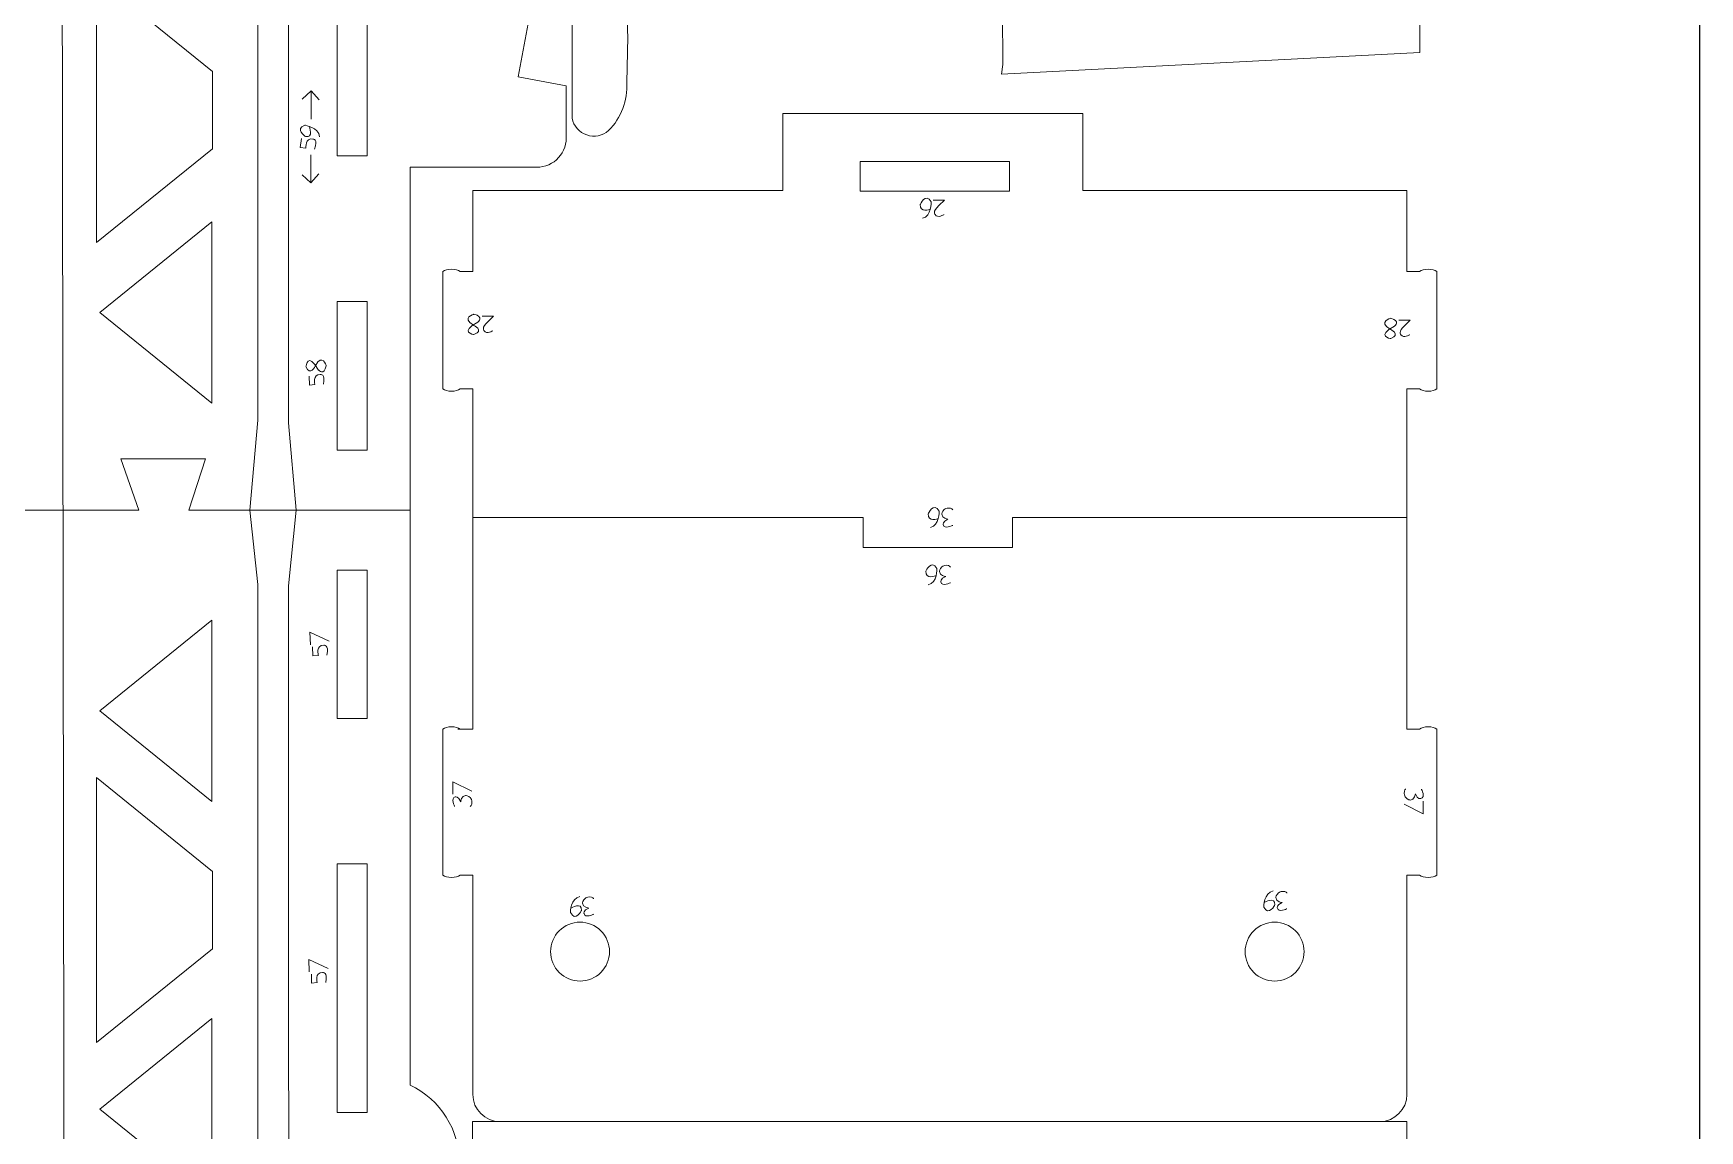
# Model space of a CAD drawing. Header units: centimetres. Extents: x -25 to 25, y -32.5 to 32.5.
# Drawn here: x 8.26 to 25, y -3.94 to 7.08 of the extents above; entities that cross this region are included whole.
import ezdxf

# ---------------------------------------------------------------- set-up
doc = ezdxf.new("R2010")
doc.units = ezdxf.units.CM
doc.header["$MEASUREMENT"] = 0
doc.layers.add('Capa 1', color=7, linetype='Continuous')

msp = doc.modelspace()

# ---------------------------------------------------------------- linework, layer by layer
at = {"layer": 'Capa 1', "color": 254}
msp.add_lwpolyline([(-25, -32.5), (25, -32.5), (25, 32.5), (-25, 32.5), (-25, -32.5)], close=True, dxfattribs=at)
at = {"layer": 'Capa 1', "color": 250, "lineweight": 20}
msp.add_lwpolyline([(11.31593, 0.19994), (11.61645, 0.19994), (11.61645, 1.69042), (11.31593, 1.69042), (11.31593, 0.19994)], close=True, dxfattribs=at)
for points, knots in [([(8.57576, -8.03201), (8.57576, -8.03201), (6.86576, -9.30915), (6.86576, -9.30915), (6.86576, -9.30915), (6.86576, -9.30915), (5.52988, -9.30915), (5.52988, -9.30915), (5.52988, -9.30915), (5.52988, -9.30915), (5.10465, -8.80349), (5.10465, -8.80349), (5.10465, -8.80349), (5.10465, -8.80349), (5.10465, -5.0696), (5.10465, -5.0696), (5.10465, -5.0696), (4.79889, -4.92232), (4.60492, -4.61257), (4.60584, -4.27324), (4.60584, -4.27324), (4.60677, -3.93389), (4.7981, -3.62735), (5.10465, -3.48177), (5.10465, -3.48177), (5.10465, -3.48177), (5.10465, 5.73715), (5.10465, 5.73715), (5.10465, 5.73715), (5.10465, 5.73715), (3.83049, 5.73715), (3.83049, 5.73715), (3.83049, 5.73715), (3.74758, 5.73719), (3.66851, 5.77203), (3.61251, 5.83317), (3.61251, 5.83317), (3.55653, 5.89436), (3.52877, 5.97577), (3.53604, 6.05836), (3.53604, 6.05836), (3.53604, 6.05836), (3.53604, 6.55398), (3.53604, 6.55398), (3.53604, 6.55398), (3.53604, 6.55398), (4.01915, 6.64479), (4.01915, 6.64479), (4.01915, 6.64479), (4.01915, 6.64479), (3.5252, 9.27346), (3.5252, 9.27346), (3.5252, 9.27346), (3.5252, 9.27346), (3.5252, 13.61561), (3.5252, 13.61561), (3.5252, 13.61561), (3.51887, 13.7054), (3.54882, 13.79393), (3.60829, 13.86149), (3.60829, 13.86149), (3.66775, 13.92903), (3.75134, 13.9699), (3.8412, 13.97497), (3.8412, 13.97497), (3.8412, 13.97497), (6.84714, 13.97497), (6.84714, 13.97497), (6.84714, 13.97497), (6.84714, 13.97497), (8.60511, 12.7246), (8.60511, 12.7246)], [0, 0, 0, 0, 0.05263158, 0.05263158, 0.05263158, 0.05263158, 0.10526316, 0.10526316, 0.10526316, 0.10526316, 0.15789474, 0.15789474, 0.15789474, 0.15789474, 0.21052632, 0.21052632, 0.21052632, 0.21052632, 0.26315789, 0.26315789, 0.26315789, 0.26315789, 0.31578947, 0.31578947, 0.31578947, 0.31578947, 0.36842105, 0.36842105, 0.36842105, 0.36842105, 0.42105263, 0.42105263, 0.42105263, 0.42105263, 0.47368421, 0.47368421, 0.47368421, 0.47368421, 0.52631579, 0.52631579, 0.52631579, 0.52631579, 0.57894737, 0.57894737, 0.57894737, 0.57894737, 0.63157895, 0.63157895, 0.63157895, 0.63157895, 0.68421053, 0.68421053, 0.68421053, 0.68421053, 0.73684211, 0.73684211, 0.73684211, 0.73684211, 0.78947368, 0.78947368, 0.78947368, 0.78947368, 0.84210526, 0.84210526, 0.84210526, 0.84210526, 0.89473684, 0.89473684, 0.89473684, 0.89473684, 1, 1, 1, 1]), ([(13.32103, 5.73715), (13.40394, 5.73719), (13.48301, 5.77203), (13.53901, 5.83317), (13.53901, 5.83317), (13.59499, 5.89436), (13.62275, 5.97577), (13.61548, 6.05836), (13.61548, 6.05836), (13.61548, 6.05836), (13.61548, 6.55398), (13.61548, 6.55398), (13.61548, 6.55398), (13.61548, 6.55398), (13.13237, 6.64479), (13.13237, 6.64479), (13.13237, 6.64479), (13.13237, 6.64479), (13.62632, 9.27346), (13.62632, 9.27346), (13.62632, 9.27346), (13.62632, 9.27346), (13.62632, 13.61561), (13.62632, 13.61561), (13.62632, 13.61561), (13.63265, 13.7054), (13.6027, 13.79393), (13.54323, 13.86149), (13.54323, 13.86149), (13.48377, 13.92903), (13.40018, 13.9699), (13.31032, 13.97497), (13.31032, 13.97497), (13.31032, 13.97497), (10.30438, 13.97497), (10.30438, 13.97497), (10.30438, 13.97497), (10.30438, 13.97497), (8.54641, 12.7246), (8.54641, 12.7246), (8.54641, 12.7246), (8.54641, 12.7246), (8.57576, -8.03201), (8.57576, -8.03201), (8.57576, -8.03201), (8.57576, -8.03201), (10.28576, -9.30915), (10.28576, -9.30915), (10.28576, -9.30915), (10.28576, -9.30915), (11.62164, -9.30915), (11.62164, -9.30915), (11.62164, -9.30915), (11.62164, -9.30915), (12.04687, -8.80349), (12.04687, -8.80349), (12.04687, -8.80349), (12.04687, -8.80349), (12.04687, -5.0696), (12.04687, -5.0696), (12.04687, -5.0696), (12.35263, -4.92232), (12.5466, -4.61257), (12.54568, -4.27324), (12.54568, -4.27324), (12.54475, -3.93389), (12.35342, -3.62735), (12.04687, -3.48177), (12.04687, -3.48177), (12.04687, -3.48177), (12.04687, 5.73715), (12.04687, 5.73715), (12.04687, 5.73715), (12.04687, 5.73715), (13.32103, 5.73715), (13.32103, 5.73715)], [0, 0, 0, 0, 0.05, 0.05, 0.05, 0.05, 0.1, 0.1, 0.1, 0.1, 0.15, 0.15, 0.15, 0.15, 0.2, 0.2, 0.2, 0.2, 0.25, 0.25, 0.25, 0.25, 0.3, 0.3, 0.3, 0.3, 0.35, 0.35, 0.35, 0.35, 0.4, 0.4, 0.4, 0.4, 0.45, 0.45, 0.45, 0.45, 0.5, 0.5, 0.5, 0.5, 0.55, 0.55, 0.55, 0.55, 0.6, 0.6, 0.6, 0.6, 0.65, 0.65, 0.65, 0.65, 0.7, 0.7, 0.7, 0.7, 0.75, 0.75, 0.75, 0.75, 0.8, 0.8, 0.8, 0.8, 0.85, 0.85, 0.85, 0.85, 0.9, 0.9, 0.9, 0.9, 1, 1, 1, 1]), ([(10.82955, -8.60926), (10.82955, -8.60926), (10.51819, -8.60926), (10.51819, -8.60926), (10.51819, -8.60926), (10.51819, -8.60926), (10.44899, -7.22588), (10.44899, -7.22588), (10.44899, -7.22588), (10.44899, -7.22588), (10.51819, -7.22588), (10.51819, -7.22588), (10.51819, -7.22588), (10.51819, -7.22588), (10.51819, 1.54598), (10.51819, 1.54598), (10.51819, 1.54598), (10.51819, 1.54598), (10.43882, 2.29325), (10.43882, 2.29325), (10.43882, 2.29325), (10.43882, 2.29325), (10.51819, 3.19522), (10.51819, 3.19522), (10.51819, 3.19522), (10.51819, 3.19522), (10.51819, 13.39281), (10.51819, 13.39281), (10.51819, 13.39281), (10.51819, 13.39281), (10.82955, 13.39281), (10.82955, 13.39281), (10.82955, 13.39281), (10.82955, 13.39281), (10.82751, 3.16855), (10.82751, 3.16855), (10.82751, 3.16855), (10.82751, 3.16855), (10.90238, 2.29325), (10.90238, 2.29325), (10.90238, 2.29325), (10.90238, 2.29325), (10.82749, 1.53254), (10.82749, 1.53254), (10.82749, 1.53254), (10.82749, 1.53254), (10.82955, -8.60926), (10.82955, -8.60926)], [0, 0, 0, 0, 0.07692308, 0.07692308, 0.07692308, 0.07692308, 0.15384615, 0.15384615, 0.15384615, 0.15384615, 0.23076923, 0.23076923, 0.23076923, 0.23076923, 0.30769231, 0.30769231, 0.30769231, 0.30769231, 0.38461538, 0.38461538, 0.38461538, 0.38461538, 0.46153846, 0.46153846, 0.46153846, 0.46153846, 0.53846154, 0.53846154, 0.53846154, 0.53846154, 0.61538462, 0.61538462, 0.61538462, 0.61538462, 0.69230769, 0.69230769, 0.69230769, 0.69230769, 0.76923077, 0.76923077, 0.76923077, 0.76923077, 0.84615385, 0.84615385, 0.84615385, 0.84615385, 1, 1, 1, 1]), ([(17.999, 7.29773), (17.999, 7.29773), (17.99942, 6.76792), (17.99942, 6.76792), (17.99942, 6.76792), (17.99942, 6.76792), (17.9869, 6.67265), (17.9869, 6.67265), (17.9869, 6.67265), (17.9869, 6.67265), (22.18766, 6.88778), (22.18766, 6.88778), (22.18766, 6.88778), (22.18766, 6.88778), (22.18766, 8.11566), (22.18766, 8.11566), (22.18766, 8.11566), (22.18766, 8.11566), (21.88748, 8.11566), (21.88748, 8.11566), (21.88748, 8.11566), (21.88748, 8.11566), (21.88748, 9.25551), (21.88748, 9.25551), (21.88748, 9.25551), (21.88748, 9.25551), (22.18766, 9.25551), (22.18766, 9.25551), (22.18766, 9.25551), (22.18766, 9.25551), (22.18766, 10.47087), (22.18766, 10.47087), (22.18766, 10.47087), (22.18766, 10.47087), (21.55211, 13.28692), (21.55211, 13.28692), (21.55211, 13.28692), (21.55211, 13.28692), (19.12294, 13.28692), (19.12294, 13.28692), (19.12294, 13.28692), (19.12294, 13.28692), (19.12294, 12.98673), (19.12294, 12.98673), (19.12294, 12.98673), (19.12294, 12.98673), (17.65606, 12.98673), (17.65606, 12.98673), (17.65606, 12.98673), (17.65606, 12.98673), (17.65606, 13.28692), (17.65606, 13.28692), (17.65606, 13.28692), (17.65606, 13.28692), (15.52557, 13.28692), (15.52557, 13.28692), (15.52557, 13.28692), (15.52557, 13.28692), (15.52557, 11.69565), (15.52557, 11.69565), (15.52557, 11.69565), (15.52557, 11.69565), (15.82575, 11.69565), (15.82575, 11.69565), (15.82575, 11.69565), (15.82575, 11.69565), (15.82575, 10.5174), (15.82575, 10.5174), (15.82575, 10.5174), (15.82575, 10.5174), (15.52557, 10.5174), (15.52557, 10.5174), (15.52557, 10.5174), (15.52557, 10.5174), (15.52557, 9.84629), (15.52557, 9.84629), (15.52557, 9.84629), (14.43727, 9.61977), (13.66134, 8.65681), (13.67378, 7.54523), (13.67378, 7.54523), (13.67378, 7.54523), (13.67378, 6.22928), (13.67378, 6.22928), (13.67378, 6.22928), (13.68952, 6.15084), (13.74589, 6.08672), (13.82169, 6.06109), (13.82169, 6.06109), (13.89749, 6.03542), (13.98058, 6.05158), (14.04076, 6.10435), (14.04076, 6.10435), (14.16807, 6.2317), (14.23466, 6.40743), (14.22356, 6.58717), (14.22356, 6.58717), (14.22356, 6.58717), (14.23415, 7.04767), (14.23415, 7.04767), (14.23415, 7.04767), (14.18947, 7.7202), (14.50699, 8.36546), (15.06708, 8.7404), (15.06708, 8.7404), (15.62716, 9.11534), (16.34475, 9.163), (16.94952, 8.86545), (16.94952, 8.86545), (17.55425, 8.56786), (17.95432, 7.97026), (17.999, 7.29773)], [0, 0, 0, 0, 0.03448276, 0.03448276, 0.03448276, 0.03448276, 0.06896552, 0.06896552, 0.06896552, 0.06896552, 0.10344828, 0.10344828, 0.10344828, 0.10344828, 0.13793103, 0.13793103, 0.13793103, 0.13793103, 0.17241379, 0.17241379, 0.17241379, 0.17241379, 0.20689655, 0.20689655, 0.20689655, 0.20689655, 0.24137931, 0.24137931, 0.24137931, 0.24137931, 0.27586207, 0.27586207, 0.27586207, 0.27586207, 0.31034483, 0.31034483, 0.31034483, 0.31034483, 0.34482759, 0.34482759, 0.34482759, 0.34482759, 0.37931034, 0.37931034, 0.37931034, 0.37931034, 0.4137931, 0.4137931, 0.4137931, 0.4137931, 0.44827586, 0.44827586, 0.44827586, 0.44827586, 0.48275862, 0.48275862, 0.48275862, 0.48275862, 0.51724138, 0.51724138, 0.51724138, 0.51724138, 0.55172414, 0.55172414, 0.55172414, 0.55172414, 0.5862069, 0.5862069, 0.5862069, 0.5862069, 0.62068966, 0.62068966, 0.62068966, 0.62068966, 0.65517241, 0.65517241, 0.65517241, 0.65517241, 0.68965517, 0.68965517, 0.68965517, 0.68965517, 0.72413793, 0.72413793, 0.72413793, 0.72413793, 0.75862069, 0.75862069, 0.75862069, 0.75862069, 0.79310345, 0.79310345, 0.79310345, 0.79310345, 0.82758621, 0.82758621, 0.82758621, 0.82758621, 0.86206897, 0.86206897, 0.86206897, 0.86206897, 0.89655172, 0.89655172, 0.89655172, 0.89655172, 0.93103448, 0.93103448, 0.93103448, 0.93103448, 1, 1, 1, 1]), ([(11.61644, 5.8508), (11.61644, 5.8508), (11.31626, 5.8508), (11.31626, 5.8508), (11.31626, 5.8508), (11.31626, 5.8508), (11.31626, 8.34607), (11.31626, 8.34607), (11.31626, 8.34607), (11.31626, 8.34607), (11.61644, 8.34607), (11.61644, 8.34607), (11.61644, 8.34607), (11.61644, 8.34607), (11.61644, 5.8508), (11.61644, 5.8508)], [0, 0, 0, 0, 0.2, 0.2, 0.2, 0.2, 0.4, 0.4, 0.4, 0.4, 0.6, 0.6, 0.6, 0.6, 1, 1, 1, 1]), ([(8.89751, 4.98015), (8.89751, 4.98015), (8.89751, 7.64087), (8.89751, 7.64087), (8.89751, 7.64087), (8.89751, 7.64087), (10.06128, 6.69813), (10.06128, 6.69813), (10.06128, 6.69813), (10.06128, 6.69813), (10.06128, 5.92288), (10.06128, 5.92288), (10.06128, 5.92288), (10.06128, 5.92288), (8.89751, 4.98015), (8.89751, 4.98015)], [0, 0, 0, 0, 0.2, 0.2, 0.2, 0.2, 0.4, 0.4, 0.4, 0.4, 0.6, 0.6, 0.6, 0.6, 1, 1, 1, 1]), ([(22.18638, 4.68856), (22.18638, 4.68856), (22.05968, 4.68856), (22.05968, 4.68856), (22.05968, 4.68856), (22.05968, 4.68856), (22.05968, 5.50415), (22.05968, 5.50415), (22.05968, 5.50415), (22.05968, 5.50415), (18.80491, 5.50415), (18.80491, 5.50415), (18.80491, 5.50415), (18.80491, 5.50415), (18.80491, 6.27694), (18.80491, 6.27694), (18.80491, 6.27694), (18.80491, 6.27694), (15.78978, 6.27694), (15.78978, 6.27694), (15.78978, 6.27694), (15.78978, 6.27694), (15.78978, 5.50415), (15.78978, 5.50415), (15.78978, 5.50415), (15.78978, 5.50415), (12.67697, 5.50415), (12.67697, 5.50415)], [0, 0, 0, 0, 0.125, 0.125, 0.125, 0.125, 0.25, 0.25, 0.25, 0.25, 0.375, 0.375, 0.375, 0.375, 0.5, 0.5, 0.5, 0.5, 0.625, 0.625, 0.625, 0.625, 0.75, 0.75, 0.75, 0.75, 1, 1, 1, 1]), ([(18.06718, 5.79563), (18.06718, 5.79563), (16.56734, 5.79563), (16.56734, 5.79563), (16.56734, 5.79563), (16.56734, 5.79563), (16.56734, 5.49544), (16.56734, 5.49544), (16.56734, 5.49544), (16.56734, 5.49544), (18.06718, 5.49544), (18.06718, 5.49544), (18.06718, 5.49544), (18.06718, 5.49544), (18.06718, 5.79563), (18.06718, 5.79563)], [0, 0, 0, 0, 0.2, 0.2, 0.2, 0.2, 0.4, 0.4, 0.4, 0.4, 0.6, 0.6, 0.6, 0.6, 1, 1, 1, 1]), ([(12.67697, 5.50415), (12.67697, 5.50415), (12.67697, 4.68856), (12.67697, 4.68856), (12.67697, 4.68856), (12.67697, 4.68856), (12.55027, 4.68856), (12.55027, 4.68856)], [0, 0, 0, 0, 0.33333333, 0.33333333, 0.33333333, 0.33333333, 1, 1, 1, 1]), ([(10.05534, 3.3674), (10.05534, 3.3674), (8.93106, 4.27751), (8.93106, 4.27751), (8.93106, 4.27751), (8.93106, 4.27751), (10.05534, 5.18765), (10.05534, 5.18765), (10.05534, 5.18765), (10.05534, 5.18765), (10.05534, 3.3674), (10.05534, 3.3674)], [0, 0, 0, 0, 0.25, 0.25, 0.25, 0.25, 0.5, 0.5, 0.5, 0.5, 1, 1, 1, 1]), ([(12.55027, 4.68856), (12.53196, 4.70283), (12.49995, 4.71228), (12.46353, 4.71228), (12.46353, 4.71228), (12.42711, 4.71228), (12.39509, 4.70283), (12.37678, 4.68856)], [0, 0, 0, 0, 0.33333333, 0.33333333, 0.33333333, 0.33333333, 1, 1, 1, 1]), ([(22.18638, 4.68856), (22.20469, 4.70283), (22.2367, 4.71228), (22.27312, 4.71228), (22.27312, 4.71228), (22.30954, 4.71228), (22.34156, 4.70283), (22.35987, 4.68856)], [0, 0, 0, 0, 0.33333333, 0.33333333, 0.33333333, 0.33333333, 1, 1, 1, 1]), ([(11.31592, 2.89608), (11.31592, 2.89608), (11.61644, 2.89608), (11.61644, 2.89608), (11.61644, 2.89608), (11.61644, 2.89608), (11.61644, 4.38657), (11.61644, 4.38657), (11.61644, 4.38657), (11.61644, 4.38657), (11.31592, 4.38657), (11.31592, 4.38657), (11.31592, 4.38657), (11.31592, 4.38657), (11.31592, 2.89608), (11.31592, 2.89608)], [0, 0, 0, 0, 0.2, 0.2, 0.2, 0.2, 0.4, 0.4, 0.4, 0.4, 0.6, 0.6, 0.6, 0.6, 1, 1, 1, 1]), ([(12.55027, 3.51026), (12.53196, 3.49599), (12.49995, 3.48654), (12.46353, 3.48654), (12.46353, 3.48654), (12.42711, 3.48654), (12.39509, 3.49599), (12.37678, 3.51026)], [0, 0, 0, 0, 0.33333333, 0.33333333, 0.33333333, 0.33333333, 1, 1, 1, 1]), ([(12.55027, 3.51026), (12.55027, 3.51026), (12.67697, 3.51026), (12.67697, 3.51026), (12.67697, 3.51026), (12.67697, 3.51026), (12.67697, 2.21915), (12.67697, 2.21915)], [0, 0, 0, 0, 0.33333333, 0.33333333, 0.33333333, 0.33333333, 1, 1, 1, 1]), ([(22.05968, 2.21915), (22.05968, 2.21915), (22.05968, 3.51026), (22.05968, 3.51026), (22.05968, 3.51026), (22.05968, 3.51026), (22.18638, 3.51026), (22.18638, 3.51026)], [0, 0, 0, 0, 0.33333333, 0.33333333, 0.33333333, 0.33333333, 1, 1, 1, 1]), ([(22.18638, 3.51026), (22.20469, 3.49599), (22.2367, 3.48654), (22.27312, 3.48654), (22.27312, 3.48654), (22.30954, 3.48654), (22.34156, 3.49599), (22.35987, 3.51026)], [0, 0, 0, 0, 0.33333333, 0.33333333, 0.33333333, 0.33333333, 1, 1, 1, 1]), ([(6.33562, 2.29325), (6.33562, 2.29325), (7.35644, 2.29325), (7.35644, 2.29325), (7.35644, 2.29325), (7.35644, 2.29325), (7.17565, 2.80716), (7.17565, 2.80716), (7.17565, 2.80716), (7.17565, 2.80716), (8.02672, 2.80716), (8.02672, 2.80716), (8.02672, 2.80716), (8.02672, 2.80716), (7.85915, 2.29325), (7.85915, 2.29325), (7.85915, 2.29325), (7.85915, 2.29325), (9.32316, 2.29325), (9.32316, 2.29325), (9.32316, 2.29325), (9.32316, 2.29325), (9.14236, 2.80716), (9.14236, 2.80716), (9.14236, 2.80716), (9.14236, 2.80716), (9.99344, 2.80716), (9.99344, 2.80716), (9.99344, 2.80716), (9.99344, 2.80716), (9.82587, 2.29325), (9.82587, 2.29325), (9.82587, 2.29325), (9.82587, 2.29325), (12.04687, 2.29325), (12.04687, 2.29325)], [0, 0, 0, 0, 0.1, 0.1, 0.1, 0.1, 0.2, 0.2, 0.2, 0.2, 0.3, 0.3, 0.3, 0.3, 0.4, 0.4, 0.4, 0.4, 0.5, 0.5, 0.5, 0.5, 0.6, 0.6, 0.6, 0.6, 0.7, 0.7, 0.7, 0.7, 0.8, 0.8, 0.8, 0.8, 1, 1, 1, 1]), ([(12.67697, 2.21915), (12.67697, 2.21915), (12.67697, 0.0941), (12.67697, 0.0941), (12.67697, 0.0941), (12.67697, 0.0941), (12.52688, 0.0941), (12.52688, 0.0941)], [0, 0, 0, 0, 0.33333333, 0.33333333, 0.33333333, 0.33333333, 1, 1, 1, 1]), ([(22.18638, 0.0941), (22.18638, 0.0941), (22.05968, 0.0941), (22.05968, 0.0941), (22.05968, 0.0941), (22.05968, 0.0941), (22.05968, 2.21915), (22.05968, 2.21915), (22.05968, 2.21915), (22.05968, 2.21915), (18.097, 2.21915), (18.097, 2.21915), (18.097, 2.21915), (18.097, 2.21915), (18.097, 1.91897), (18.097, 1.91897), (18.097, 1.91897), (18.097, 1.91897), (16.59682, 1.91897), (16.59682, 1.91897), (16.59682, 1.91897), (16.59682, 1.91897), (16.59682, 2.21915), (16.59682, 2.21915), (16.59682, 2.21915), (16.59682, 2.21915), (12.67697, 2.21915), (12.67697, 2.21915)], [0, 0, 0, 0, 0.125, 0.125, 0.125, 0.125, 0.25, 0.25, 0.25, 0.25, 0.375, 0.375, 0.375, 0.375, 0.5, 0.5, 0.5, 0.5, 0.625, 0.625, 0.625, 0.625, 0.75, 0.75, 0.75, 0.75, 1, 1, 1, 1]), ([(10.05534, -0.63348), (10.05534, -0.63348), (8.93106, 0.27667), (8.93106, 0.27667), (8.93106, 0.27667), (8.93106, 0.27667), (10.05534, 1.18678), (10.05534, 1.18678), (10.05534, 1.18678), (10.05534, 1.18678), (10.05534, -0.63348), (10.05534, -0.63348)], [0, 0, 0, 0, 0.25, 0.25, 0.25, 0.25, 0.5, 0.5, 0.5, 0.5, 1, 1, 1, 1]), ([(12.55028, 0.0941), (12.53197, 0.10837), (12.49996, 0.11782), (12.46354, 0.11782), (12.46354, 0.11782), (12.42712, 0.11782), (12.3951, 0.10837), (12.37679, 0.0941)], [0, 0, 0, 0, 0.33333333, 0.33333333, 0.33333333, 0.33333333, 1, 1, 1, 1]), ([(22.35987, 0.0941), (22.34156, 0.10837), (22.30955, 0.11782), (22.27313, 0.11782), (22.27313, 0.11782), (22.23671, 0.11782), (22.20469, 0.10837), (22.18638, 0.0941)], [0, 0, 0, 0, 0.33333333, 0.33333333, 0.33333333, 0.33333333, 1, 1, 1, 1]), ([(8.89751, -3.05436), (8.89751, -3.05436), (8.89751, -0.39365), (8.89751, -0.39365), (8.89751, -0.39365), (8.89751, -0.39365), (10.06128, -1.33641), (10.06128, -1.33641), (10.06128, -1.33641), (10.06128, -1.33641), (10.06128, -2.11163), (10.06128, -2.11163), (10.06128, -2.11163), (10.06128, -2.11163), (8.89751, -3.05436), (8.89751, -3.05436)], [0, 0, 0, 0, 0.2, 0.2, 0.2, 0.2, 0.4, 0.4, 0.4, 0.4, 0.6, 0.6, 0.6, 0.6, 1, 1, 1, 1]), ([(11.6161, -3.75601), (11.6161, -3.75601), (11.31592, -3.75601), (11.31592, -3.75601), (11.31592, -3.75601), (11.31592, -3.75601), (11.31592, -1.2608), (11.31592, -1.2608), (11.31592, -1.2608), (11.31592, -1.2608), (11.6161, -1.2608), (11.6161, -1.2608), (11.6161, -1.2608), (11.6161, -1.2608), (11.6161, -3.75601), (11.6161, -3.75601)], [0, 0, 0, 0, 0.2, 0.2, 0.2, 0.2, 0.4, 0.4, 0.4, 0.4, 0.6, 0.6, 0.6, 0.6, 1, 1, 1, 1]), ([(12.55028, -1.37278), (12.53197, -1.38705), (12.49996, -1.3965), (12.46354, -1.3965), (12.46354, -1.3965), (12.42712, -1.3965), (12.3951, -1.38705), (12.37679, -1.37278)], [0, 0, 0, 0, 0.33333333, 0.33333333, 0.33333333, 0.33333333, 1, 1, 1, 1]), ([(12.55028, -1.37278), (12.55028, -1.37278), (12.67697, -1.37278), (12.67697, -1.37278), (12.67697, -1.37278), (12.67697, -1.37278), (12.67697, -3.57564), (12.67697, -3.57564), (12.67697, -3.57564), (12.67735, -3.72623), (12.79897, -3.84823), (12.94956, -3.84869)], [0, 0, 0, 0, 0.25, 0.25, 0.25, 0.25, 0.5, 0.5, 0.5, 0.5, 1, 1, 1, 1]), ([(12.88943, -3.84869), (12.88943, -3.84869), (21.78714, -3.84869), (21.78714, -3.84869), (21.78714, -3.84869), (21.93769, -3.84802), (22.05943, -3.72623), (22.05968, -3.57564), (22.05968, -3.57564), (22.05968, -3.57564), (22.05968, -1.37278), (22.05968, -1.37278), (22.05968, -1.37278), (22.05968, -1.37278), (22.18638, -1.37278), (22.18638, -1.37278)], [0, 0, 0, 0, 0.2, 0.2, 0.2, 0.2, 0.4, 0.4, 0.4, 0.4, 0.6, 0.6, 0.6, 0.6, 1, 1, 1, 1]), ([(22.35987, -1.37278), (22.34156, -1.38705), (22.30955, -1.3965), (22.27313, -1.3965), (22.27313, -1.3965), (22.23671, -1.3965), (22.20469, -1.38705), (22.18638, -1.37278)], [0, 0, 0, 0, 0.33333333, 0.33333333, 0.33333333, 0.33333333, 1, 1, 1, 1]), ([(13.45869, -2.1415), (13.45873, -2.22007), (13.48997, -2.29537), (13.54554, -2.3509), (13.54554, -2.3509), (13.60116, -2.40643), (13.67612, -2.43759), (13.75469, -2.43754), (13.75469, -2.43754), (13.83325, -2.43746), (13.90859, -2.40622), (13.96412, -2.35065), (13.96412, -2.35065), (14.01961, -2.29503), (14.05077, -2.22007), (14.05073, -2.1415), (14.05073, -2.1415), (14.05068, -2.06294), (14.01944, -1.9876), (13.96383, -1.93207), (13.96383, -1.93207), (13.90826, -1.87658), (13.83325, -1.84542), (13.75469, -1.84546), (13.75469, -1.84546), (13.67612, -1.84551), (13.60082, -1.87675), (13.54529, -1.93236), (13.54529, -1.93236), (13.4898, -1.98794), (13.4586, -2.06294), (13.45869, -2.1415)], [0, 0, 0, 0, 0.11111111, 0.11111111, 0.11111111, 0.11111111, 0.22222222, 0.22222222, 0.22222222, 0.22222222, 0.33333333, 0.33333333, 0.33333333, 0.33333333, 0.44444444, 0.44444444, 0.44444444, 0.44444444, 0.55555556, 0.55555556, 0.55555556, 0.55555556, 0.66666667, 0.66666667, 0.66666667, 0.66666667, 0.77777778, 0.77777778, 0.77777778, 0.77777778, 1, 1, 1, 1]), ([(20.43496, -2.1415), (20.435, -2.22007), (20.46624, -2.29537), (20.52186, -2.3509), (20.52186, -2.3509), (20.57743, -2.40643), (20.65243, -2.43759), (20.731, -2.43754), (20.731, -2.43754), (20.80956, -2.43746), (20.88486, -2.40622), (20.94039, -2.35065), (20.94039, -2.35065), (20.99592, -2.29503), (21.02708, -2.22007), (21.02704, -2.1415), (21.02704, -2.1415), (21.02696, -2.06294), (20.99571, -1.9876), (20.94014, -1.93207), (20.94014, -1.93207), (20.88453, -1.87658), (20.80956, -1.84542), (20.731, -1.84546), (20.731, -1.84546), (20.65243, -1.84551), (20.57709, -1.87675), (20.52156, -1.93236), (20.52156, -1.93236), (20.46607, -1.98794), (20.43492, -2.06294), (20.43496, -2.1415)], [0, 0, 0, 0, 0.11111111, 0.11111111, 0.11111111, 0.11111111, 0.22222222, 0.22222222, 0.22222222, 0.22222222, 0.33333333, 0.33333333, 0.33333333, 0.33333333, 0.44444444, 0.44444444, 0.44444444, 0.44444444, 0.55555556, 0.55555556, 0.55555556, 0.55555556, 0.66666667, 0.66666667, 0.66666667, 0.66666667, 0.77777778, 0.77777778, 0.77777778, 0.77777778, 1, 1, 1, 1]), ([(10.05534, -4.63431), (10.05534, -4.63431), (8.93106, -3.72421), (8.93106, -3.72421), (8.93106, -3.72421), (8.93106, -3.72421), (10.05534, -2.81409), (10.05534, -2.81409), (10.05534, -2.81409), (10.05534, -2.81409), (10.05534, -4.63431), (10.05534, -4.63431)], [0, 0, 0, 0, 0.25, 0.25, 0.25, 0.25, 0.5, 0.5, 0.5, 0.5, 1, 1, 1, 1]), ([(12.88943, -3.84869), (12.88943, -3.84869), (12.67579, -3.84869), (12.67579, -3.84869), (12.67579, -3.84869), (12.67579, -3.84869), (12.67706, -5.38032), (12.67706, -5.38032)], [0, 0, 0, 0, 0.33333333, 0.33333333, 0.33333333, 0.33333333, 1, 1, 1, 1]), ([(22.05967, -5.38032), (22.05967, -5.38032), (22.05967, -3.84869), (22.05967, -3.84869), (22.05967, -3.84869), (22.05967, -3.84869), (21.78714, -3.84869), (21.78714, -3.84869)], [0, 0, 0, 0, 0.33333333, 0.33333333, 0.33333333, 0.33333333, 1, 1, 1, 1])]:
    msp.add_open_spline(points, degree=3, knots=knots, dxfattribs=at)
at = {"layer": 'Capa 1', "color": 240, "lineweight": 20}
for points, knots in [([(11.05257, 6.2211), (11.05257, 6.2211), (11.05257, 6.50333), (11.05257, 6.50333), (11.05257, 6.50333), (11.05257, 6.50333), (10.96438, 6.42175), (10.96438, 6.42175)], [0, 0, 0, 0, 0.33333333, 0.33333333, 0.33333333, 0.33333333, 1, 1, 1, 1]), ([(11.03415, 6.14759), (11.03415, 6.14759), (11.08235, 6.02502), (10.9959, 6.04547), (10.9959, 6.04547), (10.9959, 6.04547), (10.88573, 6.12121), (10.98968, 6.15877), (10.98968, 6.15877), (10.98968, 6.15877), (11.13333, 6.13811), (11.13626, 6.04217)], [0, 0, 0, 0, 0.25, 0.25, 0.25, 0.25, 0.5, 0.5, 0.5, 0.5, 1, 1, 1, 1]), ([(11.00105, 5.92982), (11.00105, 5.92982), (10.99184, 6.03723), (11.07142, 6.01981), (11.07142, 6.01981), (11.07142, 6.01981), (11.12812, 6.02307), (11.08587, 5.9179)], [0, 0, 0, 0, 0.33333333, 0.33333333, 0.33333333, 0.33333333, 1, 1, 1, 1]), ([(10.95803, 6.02491), (10.95803, 6.02491), (10.94476, 5.9344), (10.94476, 5.9344), (10.94476, 5.9344), (10.94476, 5.9344), (11.00105, 5.92982), (11.00105, 5.92982)], [0, 0, 0, 0, 0.33333333, 0.33333333, 0.33333333, 0.33333333, 1, 1, 1, 1]), ([(11.05037, 5.86172), (11.05037, 5.86172), (11.05037, 5.57949), (11.05037, 5.57949), (11.05037, 5.57949), (11.05037, 5.57949), (10.96218, 5.66107), (10.96218, 5.66107)], [0, 0, 0, 0, 0.33333333, 0.33333333, 0.33333333, 0.33333333, 1, 1, 1, 1]), ([(17.26985, 5.31419), (17.26985, 5.31419), (17.16601, 5.27364), (17.17096, 5.3623), (17.17096, 5.3623), (17.17096, 5.3623), (17.22615, 5.48407), (17.28141, 5.38838), (17.28141, 5.38838), (17.28141, 5.38838), (17.28635, 5.24331), (17.19244, 5.22355)], [0, 0, 0, 0, 0.25, 0.25, 0.25, 0.25, 0.5, 0.5, 0.5, 0.5, 1, 1, 1, 1]), ([(17.35772, 5.35131), (17.35772, 5.35131), (17.4158, 5.40569), (17.4158, 5.40569), (17.4158, 5.40569), (17.4158, 5.40569), (17.30048, 5.40569), (17.30048, 5.40569)], [0, 0, 0, 0, 0.33333333, 0.33333333, 0.33333333, 0.33333333, 1, 1, 1, 1]), ([(17.40964, 5.26107), (17.40964, 5.26107), (17.34781, 5.22026), (17.32065, 5.26107), (17.32065, 5.26107), (17.32065, 5.26107), (17.28973, 5.29197), (17.35772, 5.35131)], [0, 0, 0, 0, 0.33333333, 0.33333333, 0.33333333, 0.33333333, 1, 1, 1, 1]), ([(12.68437, 4.15082), (12.68437, 4.15082), (12.79618, 4.09711), (12.68911, 4.05664), (12.68911, 4.05664), (12.68911, 4.05664), (12.53241, 4.07782), (12.72842, 4.18049), (12.72842, 4.18049), (12.72842, 4.18049), (12.79208, 4.23586), (12.68877, 4.2595), (12.68877, 4.2595), (12.68877, 4.2595), (12.55536, 4.2282), (12.68437, 4.15082)], [0, 0, 0, 0, 0.2, 0.2, 0.2, 0.2, 0.4, 0.4, 0.4, 0.4, 0.6, 0.6, 0.6, 0.6, 1, 1, 1, 1]), ([(12.87973, 4.09483), (12.87973, 4.09483), (12.8179, 4.05402), (12.79074, 4.09483), (12.79074, 4.09483), (12.79074, 4.09483), (12.75982, 4.12573), (12.82781, 4.18507)], [0, 0, 0, 0, 0.33333333, 0.33333333, 0.33333333, 0.33333333, 1, 1, 1, 1]), ([(12.82781, 4.18507), (12.82781, 4.18507), (12.88589, 4.23945), (12.88589, 4.23945), (12.88589, 4.23945), (12.88589, 4.23945), (12.77057, 4.23945), (12.77057, 4.23945)], [0, 0, 0, 0, 0.33333333, 0.33333333, 0.33333333, 0.33333333, 1, 1, 1, 1]), ([(21.8923, 4.11053), (21.8923, 4.11053), (22.00411, 4.05682), (21.89704, 4.01635), (21.89704, 4.01635), (21.89704, 4.01635), (21.74034, 4.03753), (21.93635, 4.1402), (21.93635, 4.1402), (21.93635, 4.1402), (22.00001, 4.19557), (21.8967, 4.21921), (21.8967, 4.21921), (21.8967, 4.21921), (21.76329, 4.18791), (21.8923, 4.11053)], [0, 0, 0, 0, 0.2, 0.2, 0.2, 0.2, 0.4, 0.4, 0.4, 0.4, 0.6, 0.6, 0.6, 0.6, 1, 1, 1, 1]), ([(22.03574, 4.14478), (22.03574, 4.14478), (22.09382, 4.19916), (22.09382, 4.19916), (22.09382, 4.19916), (22.09382, 4.19916), (21.9785, 4.19916), (21.9785, 4.19916)], [0, 0, 0, 0, 0.33333333, 0.33333333, 0.33333333, 0.33333333, 1, 1, 1, 1]), ([(22.08766, 4.05454), (22.08766, 4.05454), (22.02583, 4.01373), (21.99867, 4.05454), (21.99867, 4.05454), (21.99867, 4.05454), (21.96775, 4.08544), (22.03574, 4.14478)], [0, 0, 0, 0, 0.33333333, 0.33333333, 0.33333333, 0.33333333, 1, 1, 1, 1]), ([(11.09567, 3.74276), (11.09567, 3.74276), (11.0462, 3.62901), (11.00173, 3.73448), (11.00173, 3.73448), (11.00173, 3.73448), (11.017, 3.89187), (11.12697, 3.69986), (11.12697, 3.69986), (11.12697, 3.69986), (11.1847, 3.63832), (11.20444, 3.74245), (11.20444, 3.74245), (11.20444, 3.74245), (11.16814, 3.87459), (11.09567, 3.74276)], [0, 0, 0, 0, 0.2, 0.2, 0.2, 0.2, 0.4, 0.4, 0.4, 0.4, 0.6, 0.6, 0.6, 0.6, 1, 1, 1, 1]), ([(11.03254, 3.63951), (11.03254, 3.63951), (11.03543, 3.54809), (11.03543, 3.54809), (11.03543, 3.54809), (11.03543, 3.54809), (11.09165, 3.55349), (11.09165, 3.55349)], [0, 0, 0, 0, 0.33333333, 0.33333333, 0.33333333, 0.33333333, 1, 1, 1, 1]), ([(11.09165, 3.55349), (11.09165, 3.55349), (11.06366, 3.65761), (11.14506, 3.65448), (11.14506, 3.65448), (11.14506, 3.65448), (11.20029, 3.66768), (11.17724, 3.55672)], [0, 0, 0, 0, 0.33333333, 0.33333333, 0.33333333, 0.33333333, 1, 1, 1, 1]), ([(17.35012, 2.20833), (17.35012, 2.20833), (17.24628, 2.16778), (17.25123, 2.25644), (17.25123, 2.25644), (17.25123, 2.25644), (17.30642, 2.37821), (17.36168, 2.28252), (17.36168, 2.28252), (17.36168, 2.28252), (17.36662, 2.13745), (17.27271, 2.11769)], [0, 0, 0, 0, 0.25, 0.25, 0.25, 0.25, 0.5, 0.5, 0.5, 0.5, 1, 1, 1, 1]), ([(17.49738, 2.29661), (17.49738, 2.29661), (17.49015, 2.31509), (17.4541, 2.31389), (17.4541, 2.31389), (17.43539, 2.31327), (17.42199, 2.30658), (17.41227, 2.29893), (17.41227, 2.29893), (17.38857, 2.28023), (17.38735, 2.25119), (17.38735, 2.25119), (17.38735, 2.25119), (17.38857, 2.20948), (17.44979, 2.20144), (17.44979, 2.20144), (17.44979, 2.20144), (17.38983, 2.17915), (17.4022, 2.14702), (17.4022, 2.14702), (17.4022, 2.14702), (17.41084, 2.09759), (17.49738, 2.13958), (17.49738, 2.13958)], [0, 0, 0, 0, 0.14285714, 0.14285714, 0.14285714, 0.14285714, 0.28571429, 0.28571429, 0.28571429, 0.28571429, 0.42857143, 0.42857143, 0.42857143, 0.42857143, 0.57142857, 0.57142857, 0.57142857, 0.57142857, 0.71428571, 0.71428571, 0.71428571, 0.71428571, 1, 1, 1, 1]), ([(17.32758, 1.6329), (17.32758, 1.6329), (17.22374, 1.59235), (17.22869, 1.68101), (17.22869, 1.68101), (17.22869, 1.68101), (17.28388, 1.80278), (17.33914, 1.70709), (17.33914, 1.70709), (17.33914, 1.70709), (17.34408, 1.56202), (17.25017, 1.54226)], [0, 0, 0, 0, 0.25, 0.25, 0.25, 0.25, 0.5, 0.5, 0.5, 0.5, 1, 1, 1, 1]), ([(17.47484, 1.72118), (17.47484, 1.72118), (17.46761, 1.73966), (17.43156, 1.73846), (17.43156, 1.73846), (17.41285, 1.73784), (17.39945, 1.73115), (17.38973, 1.7235), (17.38973, 1.7235), (17.36603, 1.7048), (17.36481, 1.67576), (17.36481, 1.67576), (17.36481, 1.67576), (17.36603, 1.63405), (17.42725, 1.62601), (17.42725, 1.62601), (17.42725, 1.62601), (17.36729, 1.60372), (17.37966, 1.57159), (17.37966, 1.57159), (17.37966, 1.57159), (17.3883, 1.52216), (17.47484, 1.56415), (17.47484, 1.56415)], [0, 0, 0, 0, 0.14285714, 0.14285714, 0.14285714, 0.14285714, 0.28571429, 0.28571429, 0.28571429, 0.28571429, 0.42857143, 0.42857143, 0.42857143, 0.42857143, 0.57142857, 0.57142857, 0.57142857, 0.57142857, 0.71428571, 0.71428571, 0.71428571, 0.71428571, 1, 1, 1, 1]), ([(11.04578, 0.94154), (11.04578, 0.94154), (11.04138, 1.06672), (11.04138, 1.06672), (11.04138, 1.06672), (11.04138, 1.06672), (11.23426, 0.97623), (11.23426, 0.97623)], [0, 0, 0, 0, 0.33333333, 0.33333333, 0.33333333, 0.33333333, 1, 1, 1, 1]), ([(11.06711, 0.92057), (11.06711, 0.92057), (11.06978, 0.82913), (11.06978, 0.82913), (11.06978, 0.82913), (11.06978, 0.82913), (11.12601, 0.83441), (11.12601, 0.83441)], [0, 0, 0, 0, 0.33333333, 0.33333333, 0.33333333, 0.33333333, 1, 1, 1, 1]), ([(11.12601, 0.83441), (11.12601, 0.83441), (11.09827, 0.93858), (11.17966, 0.93526), (11.17966, 0.93526), (11.17966, 0.93526), (11.23493, 0.94833), (11.21161, 0.83742)], [0, 0, 0, 0, 0.33333333, 0.33333333, 0.33333333, 0.33333333, 1, 1, 1, 1]), ([(12.47769, -0.55972), (12.47769, -0.55972), (12.47668, -0.43447), (12.47668, -0.43447), (12.47668, -0.43447), (12.47668, -0.43447), (12.66704, -0.53016), (12.66704, -0.53016)], [0, 0, 0, 0, 0.33333333, 0.33333333, 0.33333333, 0.33333333, 1, 1, 1, 1]), ([(12.65163, -0.68213), (12.65163, -0.68213), (12.67005, -0.67475), (12.66856, -0.63871), (12.66856, -0.63871), (12.66779, -0.62), (12.66099, -0.60666), (12.65327, -0.597), (12.65327, -0.597), (12.63437, -0.57345), (12.60533, -0.57247), (12.60533, -0.57247), (12.60533, -0.57247), (12.56363, -0.57402), (12.55608, -0.6353), (12.55608, -0.6353), (12.55608, -0.6353), (12.53331, -0.57553), (12.50128, -0.58815), (12.50128, -0.58815), (12.50128, -0.58815), (12.45192, -0.59719), (12.49461, -0.68339), (12.49461, -0.68339)], [0, 0, 0, 0, 0.14285714, 0.14285714, 0.14285714, 0.14285714, 0.28571429, 0.28571429, 0.28571429, 0.28571429, 0.42857143, 0.42857143, 0.42857143, 0.42857143, 0.57142857, 0.57142857, 0.57142857, 0.57142857, 0.71428571, 0.71428571, 0.71428571, 0.71428571, 1, 1, 1, 1]), ([(22.04889, -0.50931), (22.04889, -0.50931), (22.03047, -0.51669), (22.03196, -0.55273), (22.03196, -0.55273), (22.03273, -0.57144), (22.03953, -0.58478), (22.04725, -0.59444), (22.04725, -0.59444), (22.06615, -0.61799), (22.09519, -0.61897), (22.09519, -0.61897), (22.09519, -0.61897), (22.13689, -0.61742), (22.14444, -0.55614), (22.14444, -0.55614), (22.14444, -0.55614), (22.16721, -0.61591), (22.19924, -0.60329), (22.19924, -0.60329), (22.19924, -0.60329), (22.2486, -0.59425), (22.20591, -0.50805), (22.20591, -0.50805)], [0, 0, 0, 0, 0.14285714, 0.14285714, 0.14285714, 0.14285714, 0.28571429, 0.28571429, 0.28571429, 0.28571429, 0.42857143, 0.42857143, 0.42857143, 0.42857143, 0.57142857, 0.57142857, 0.57142857, 0.57142857, 0.71428571, 0.71428571, 0.71428571, 0.71428571, 1, 1, 1, 1]), ([(22.22283, -0.63172), (22.22283, -0.63172), (22.22384, -0.75697), (22.22384, -0.75697), (22.22384, -0.75697), (22.22384, -0.75697), (22.03348, -0.66128), (22.03348, -0.66128)], [0, 0, 0, 0, 0.33333333, 0.33333333, 0.33333333, 0.33333333, 1, 1, 1, 1]), ([(13.66248, -1.70367), (13.66248, -1.70367), (13.77715, -1.63888), (13.76893, -1.72734), (13.76893, -1.72734), (13.76893, -1.72734), (13.70925, -1.84697), (13.6576, -1.74926), (13.6576, -1.74926), (13.6576, -1.74926), (13.65807, -1.60413), (13.75267, -1.58788)], [0, 0, 0, 0, 0.25, 0.25, 0.25, 0.25, 0.5, 0.5, 0.5, 0.5, 1, 1, 1, 1]), ([(13.88996, -1.60961), (13.88996, -1.60961), (13.88273, -1.59113), (13.84668, -1.59233), (13.84668, -1.59233), (13.82797, -1.59295), (13.81457, -1.59964), (13.80485, -1.60729), (13.80485, -1.60729), (13.78115, -1.62599), (13.77993, -1.65503), (13.77993, -1.65503), (13.77993, -1.65503), (13.78115, -1.69674), (13.84237, -1.70478), (13.84237, -1.70478), (13.84237, -1.70478), (13.78241, -1.72707), (13.79478, -1.7592), (13.79478, -1.7592), (13.79478, -1.7592), (13.80342, -1.80863), (13.88996, -1.76664), (13.88996, -1.76664)], [0, 0, 0, 0, 0.14285714, 0.14285714, 0.14285714, 0.14285714, 0.28571429, 0.28571429, 0.28571429, 0.28571429, 0.42857143, 0.42857143, 0.42857143, 0.42857143, 0.57142857, 0.57142857, 0.57142857, 0.57142857, 0.71428571, 0.71428571, 0.71428571, 0.71428571, 1, 1, 1, 1]), ([(20.62638, -1.64789), (20.62638, -1.64789), (20.74105, -1.5831), (20.73283, -1.67156), (20.73283, -1.67156), (20.73283, -1.67156), (20.67315, -1.79119), (20.6215, -1.69348), (20.6215, -1.69348), (20.6215, -1.69348), (20.62197, -1.54835), (20.71657, -1.5321)], [0, 0, 0, 0, 0.25, 0.25, 0.25, 0.25, 0.5, 0.5, 0.5, 0.5, 1, 1, 1, 1]), ([(20.85386, -1.55383), (20.85386, -1.55383), (20.84663, -1.53535), (20.81058, -1.53655), (20.81058, -1.53655), (20.79187, -1.53717), (20.77847, -1.54386), (20.76875, -1.55151), (20.76875, -1.55151), (20.74505, -1.57021), (20.74383, -1.59925), (20.74383, -1.59925), (20.74383, -1.59925), (20.74505, -1.64096), (20.80627, -1.649), (20.80627, -1.649), (20.80627, -1.649), (20.74631, -1.67129), (20.75868, -1.70342), (20.75868, -1.70342), (20.75868, -1.70342), (20.76732, -1.75285), (20.85386, -1.71086), (20.85386, -1.71086)], [0, 0, 0, 0, 0.14285714, 0.14285714, 0.14285714, 0.14285714, 0.28571429, 0.28571429, 0.28571429, 0.28571429, 0.42857143, 0.42857143, 0.42857143, 0.42857143, 0.57142857, 0.57142857, 0.57142857, 0.57142857, 0.71428571, 0.71428571, 0.71428571, 0.71428571, 1, 1, 1, 1]), ([(11.03433, -2.3459), (11.03433, -2.3459), (11.02993, -2.22072), (11.02993, -2.22072), (11.02993, -2.22072), (11.02993, -2.22072), (11.22281, -2.31121), (11.22281, -2.31121)], [0, 0, 0, 0, 0.33333333, 0.33333333, 0.33333333, 0.33333333, 1, 1, 1, 1]), ([(11.11456, -2.45303), (11.11456, -2.45303), (11.08682, -2.34886), (11.16821, -2.35218), (11.16821, -2.35218), (11.16821, -2.35218), (11.22348, -2.33911), (11.20016, -2.45002)], [0, 0, 0, 0, 0.33333333, 0.33333333, 0.33333333, 0.33333333, 1, 1, 1, 1]), ([(11.05566, -2.36687), (11.05566, -2.36687), (11.05833, -2.45831), (11.05833, -2.45831), (11.05833, -2.45831), (11.05833, -2.45831), (11.11456, -2.45303), (11.11456, -2.45303)], [0, 0, 0, 0, 0.33333333, 0.33333333, 0.33333333, 0.33333333, 1, 1, 1, 1])]:
    msp.add_open_spline(points, degree=3, knots=knots, dxfattribs=at)
for points in [[(11.13415, 6.41293), (11.13415, 6.41293), (11.05257, 6.50333), (11.05257, 6.50333)], [(11.13195, 5.66989), (11.13195, 5.66989), (11.05037, 5.57949), (11.05037, 5.57949)]]:
    msp.add_open_spline(points, degree=3, dxfattribs=at)
at = {"layer": 'Capa 1', "color": 250, "lineweight": 20}
for points in [[(12.37678, 4.68856), (12.37678, 4.68856), (12.37678, 3.51026), (12.37678, 3.51026)], [(22.35987, 3.51026), (22.35987, 3.51026), (22.35987, 4.68856), (22.35987, 4.68856)], [(12.37679, 0.0941), (12.37679, 0.0941), (12.37679, -1.37278), (12.37679, -1.37278)], [(22.35987, -1.37278), (22.35987, -1.37278), (22.35987, 0.0941), (22.35987, 0.0941)]]:
    msp.add_open_spline(points, degree=3, dxfattribs=at)

doc.saveas('drawing.dxf')
